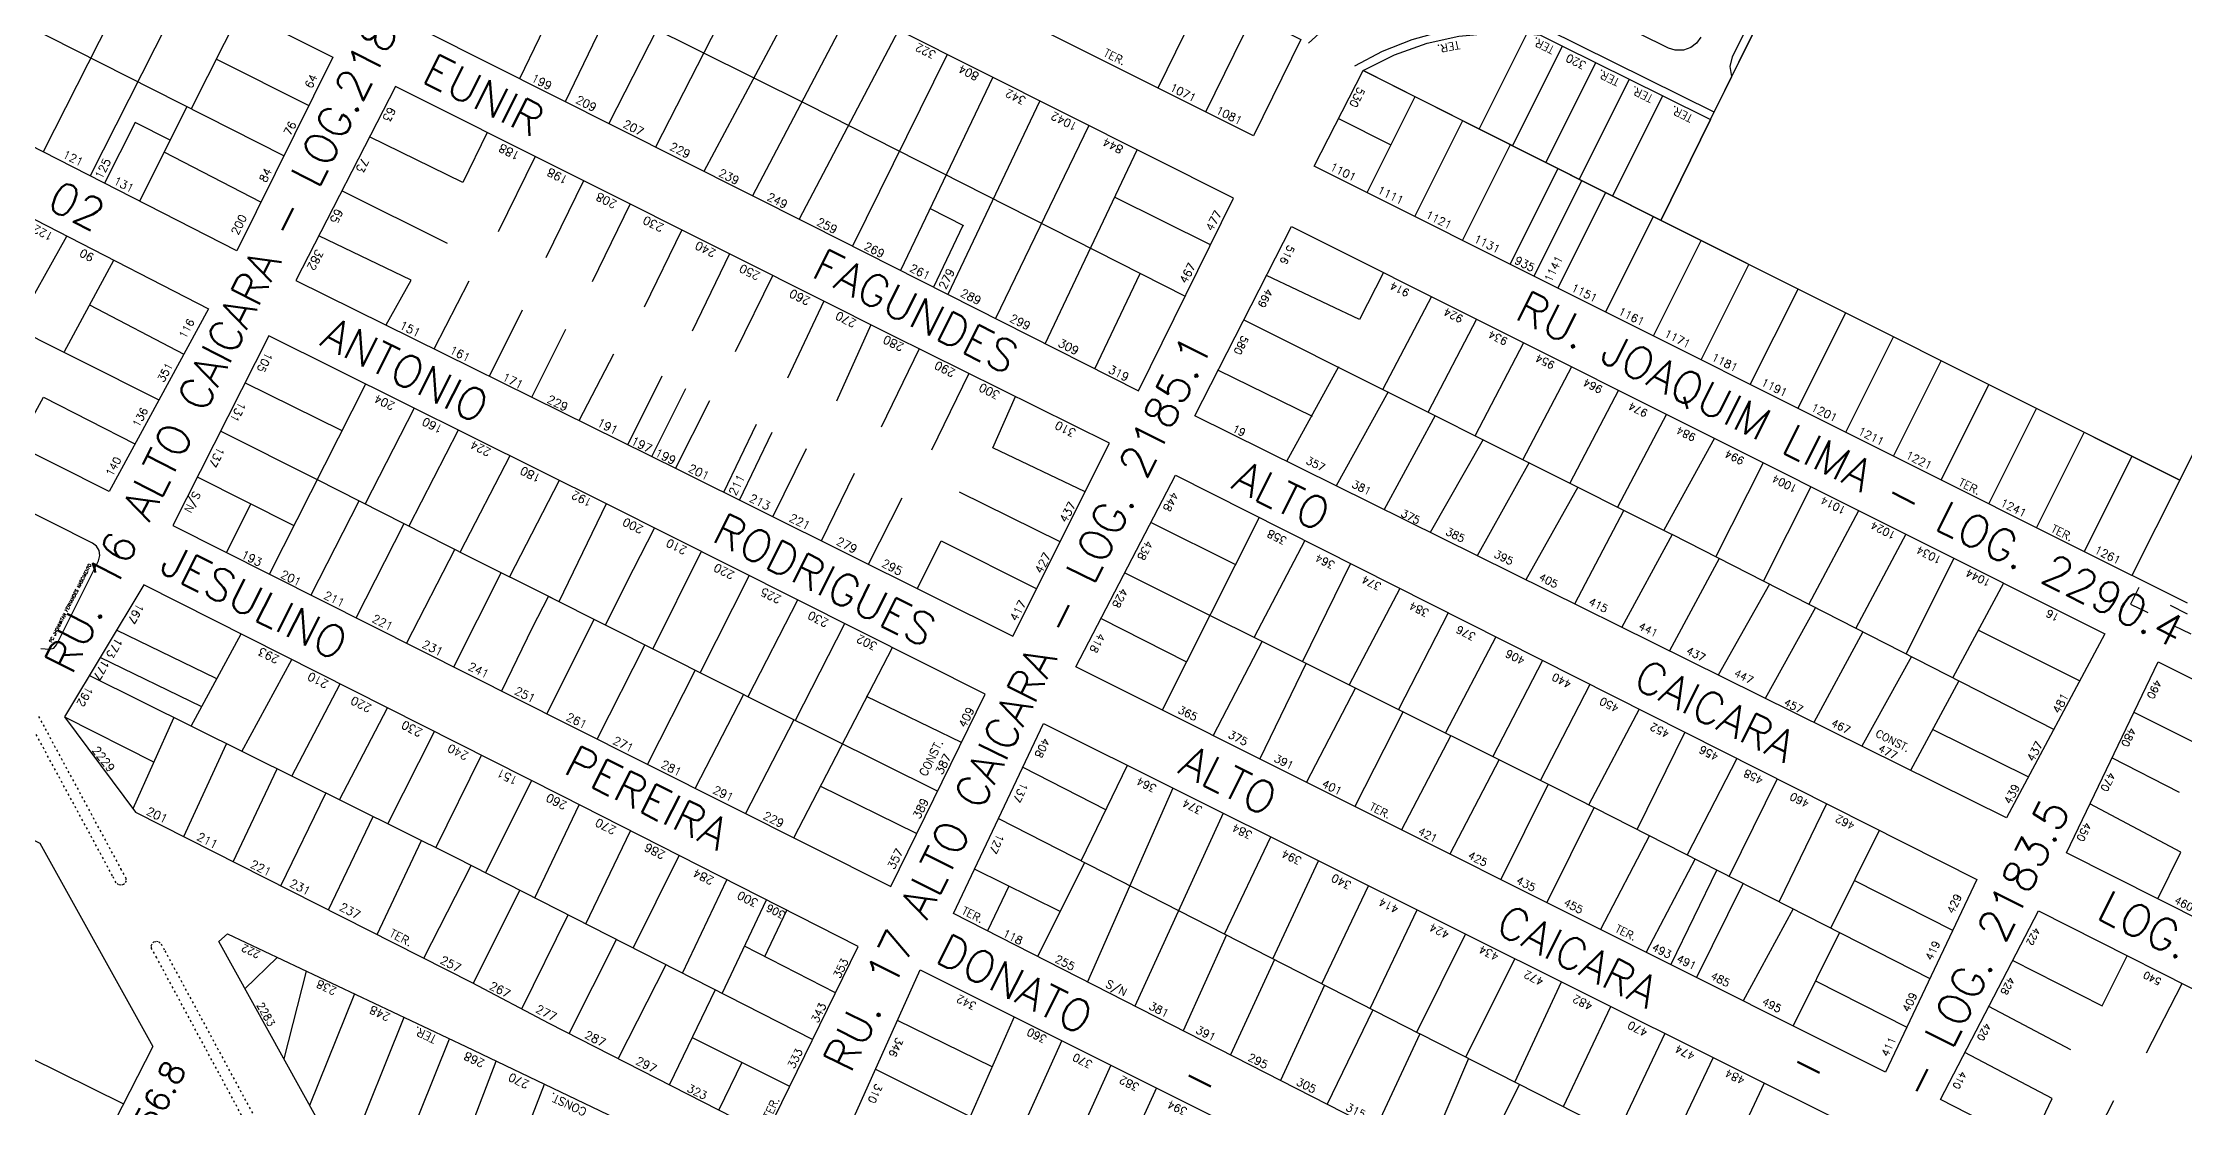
# Model space of a CAD drawing. Extents: x 714896 to 749292, y 8417558 to 8447149.
# Drawn here: x 741716.8 to 742118.2, y 8424392.5 to 8424591.9 of the extents above; entities that cross this region are included whole.
import ezdxf

# ---------------------------------------------------------------- set-up
doc = ezdxf.new("R2010")
doc.units = 0
doc.header["$MEASUREMENT"] = 0
doc.linetypes.add('ACAD_ISO03W100', pattern=[30, 12, -18])
for name, color, linetype in [('LOTE', 7, 'CONTINUOUS'), ('MEIO_FIO', 24, 'CONTINUOUS'), ('NUM-PORTA', 7, 'CONTINUOUS'), ('QUADRA', 6, 'CONTINUOUS'), ('TEXTO', 7, 'CONTINUOUS'), ('TEXTODERUA', 3, 'CONTINUOUS')]:
    doc.layers.add(name, color=color, linetype=linetype)
doc.styles.add('ROMANS', font='ROMANS.SHX', dxfattribs={"height": 1.5})

msp = doc.modelspace()

# ---------------------------------------------------------------- linework, layer by layer
at = {"layer": 'LOTE', "color": 7}
for p, q in [((741823.47, 8424621.06, 535.81), (741806.15, 8424585.11, 532.76)), ((741832.03, 8424616.79, 535.81), (741814.72, 8424580.81, 532.76)), ((741841, 8424612.31, 535.81), (741822.86, 8424576.73, 532.76)), ((741849.86, 8424607.89, 535.81), (741831.63, 8424572.33, 532.76)), ((741761.98, 8424570.72, 531.35), (741694.5, 8424604.79, 531.05)), ((741735.03, 8424607.19, 532.61), (741716.84, 8424571.47, 528.81)), ((741743.81, 8424602.8, 532.61), (741725.67, 8424566.96, 528.81)), ((741814.72, 8424602.89, 534.87), (741860.1, 8424580.32, 534.66)), ((741859.56, 8424603.05, 535.81), (741840.72, 8424567.77, 532.77)), ((741925.83, 8424583.41, 536.84), (741934.72, 8424601.46, 536.84)), ((741753.87, 8424597.78, 532.61), (741744.61, 8424579.49, 530.67)), ((741868.42, 8424598.63, 535.81), (741849.81, 8424563.22, 532.77)), ((741934.77, 8424578.94, 536.84), (741943.66, 8424596.99, 536.84)), ((741877.17, 8424594.26, 535.81), (741858.58, 8424558.82, 532.77)), ((741749.32, 8424588.78, 531.64), (741766.65, 8424580.1, 531.35)), ((741886.3, 8424589.68, 535.81), (741868.59, 8424553.77, 532.77)), ((741894.84, 8424585.41, 535.81), (741877.56, 8424549.23, 532.77)), ((741743.79, 8424579.9, 530.1), (741734.93, 8424562.22, 528.81)), ((741860.1, 8424580.32, 534.66), (741930.91, 8424544.39, 536.19)), ((741903.69, 8424580.97, 535.81), (741886.42, 8424544.75, 532.76)), ((741965.01, 8424563.81), (741974.01, 8424581.79)), ((741734.1, 8424576.96, 530.01), (741728.34, 8424565.59, 528.81)), ((741740.65, 8424573.65, 531.27), (741734.1, 8424576.96, 531.24)), ((741912.86, 8424576.37, 535.81), (741895.39, 8424540.21, 532.76)), ((741973.96, 8424559.33), (741982.94, 8424577.3)), ((741757.67, 8424562.04, 531.35), (741739.52, 8424571.38, 530.42)), ((741795.55, 8424565.69, 534.2), (741778.05, 8424574.23, 534.71)), ((741800.06, 8424575.08, 534.71), (741795.55, 8424565.69, 534.2)), ((741904.68, 8424535.51, 532.76), (741921.91, 8424571.83, 535.81)), ((741982.9, 8424554.86), (741991.88, 8424572.8)), ((741809.11, 8424570.56, 534.71), (741802.15, 8424556.47, 533.92)), ((741991.84, 8424550.38), (742000.81, 8424568.31)), ((741772.88, 8424564.16, 534.71), (741792.58, 8424554.36, 533.7)), ((741818.16, 8424566.04, 534.71), (741811.05, 8424551.6, 533.85)), ((741996.31, 8424548.14), (742005.28, 8424566.06)), ((742000.79, 8424545.91), (742009.74, 8424563.82)), ((741826.88, 8424561.69, 534.71), (741819.74, 8424547.12, 533.82)), ((741883.09, 8424560.81, 534.14), (741889.36, 8424557.63, 534.27)), ((741935.68, 8424554.06, 536.19), (741917.69, 8424562.93, 535.38)), ((742009.73, 8424541.43), (742018.68, 8424559.32)), ((741711.76, 8424538.53, 531.14), (741721.29, 8424555.68, 531.19)), ((741785.81, 8424547.39, 533.18), (741768.55, 8424555.73, 534.71)), ((741836.59, 8424556.84, 534.71), (741829.52, 8424542.36, 533.8)), ((741889.26, 8424557.68, 534.27), (741883.74, 8424546.1, 532.76)), ((741845.52, 8424552.37, 534.71), (741838.49, 8424537.88, 533.8)), ((742018.67, 8424536.96), (742027.62, 8424554.84)), ((741720.85, 8424534.07, 531.23), (741730.13, 8424551.13, 531.19)), ((741781.16, 8424539.03, 531.83), (741785.81, 8424547.39, 533.18)), ((741790.18, 8424534.56, 531.83), (741796.72, 8424547.27, 533.37)), ((741853.61, 8424548.32, 534.71), (741846.56, 8424534, 533.8)), ((741913.97, 8424530.82, 532.76), (741922.45, 8424548.68, 534.26)), ((741963.56, 8424540.06, 535.73), (741946.18, 8424548.28, 534.28)), ((741968.1, 8424548.86, 537.19), (741963.56, 8424540.06, 535.73)), ((742027.61, 8424532.48), (742036.56, 8424550.37)), ((741863.2, 8424543.5, 534.71), (741856.39, 8424529.07, 533.8)), ((741977.08, 8424544.36, 537.19), (741967.98, 8424527, 535.23)), ((742036.84, 8424527.86), (742045.79, 8424545.75)), ((741705.39, 8424541.64, 531.11), (741738.57, 8424525.02, 531.99)), ((741725.54, 8424542.78, 531.28), (741743.22, 8424533.58, 531.99)), ((741800.52, 8424529.44, 531.83), (741806.73, 8424541.85, 533.26)), ((741941.94, 8424539.99, 534.28), (742022.19, 8424499.79, 535.3)), ((741985.55, 8424540.12, 537.19), (741976.46, 8424522.75, 535.28)), ((742045.78, 8424523.39), (742054.73, 8424541.28)), ((741808.44, 8424525.52, 531.84), (741814.8, 8424538.25, 533.25)), ((741872.02, 8424539.07, 534.7), (741865.58, 8424524.76, 533.83)), ((741994.36, 8424535.7, 537.19), (741985.26, 8424518.33, 535.31)), ((742054.73, 8424518.92), (742063.67, 8424536.8)), ((741817.35, 8424521.11, 531.84), (741823.83, 8424533.6, 533.21)), ((741881.06, 8424534.56, 534.7), (741873.94, 8424519.91, 533.82)), ((741959.67, 8424531.16, 535.14), (741949.93, 8424513.48, 534.23)), ((742003.34, 8424531.21, 537.19), (741994.22, 8424513.83, 535.32)), ((742063.67, 8424514.44), (742072.62, 8424532.33)), ((741772.8, 8424519.27, 533.56), (741754.68, 8424528.16, 534.84)), ((741777.28, 8424527.96, 533.21), (741759.27, 8424492.38, 531.99)), ((741826.48, 8424516.58, 531.84), (741832.88, 8424529.5, 533.22)), ((741890.35, 8424529.96, 534.71), (741883.39, 8424515.59, 533.88)), ((741937.13, 8424530.58, 534.28), (741954.69, 8424521.97, 534.7)), ((742072.61, 8424509.97), (742081.56, 8424527.85)), ((741711.99, 8424516.45, 530.61), (741716.92, 8424525.48, 531.1)), ((741716.92, 8424525.48, 531.1), (741734.07, 8424516.73, 531.99)), ((741786.43, 8424523.41, 533.21), (741777.21, 8424505.5, 533.37)), ((741830.93, 8424514.38, 531.84), (741837.35, 8424527.12, 533.21)), ((741835.41, 8424512.16, 531.84), (741841.83, 8424524.9, 533.21)), ((741894.86, 8424516.01, 534.16), (741899.12, 8424525.6, 534.71)), ((741968.98, 8424526.5, 535.24), (741959.24, 8424508.87, 534.23)), ((742012.15, 8424526.8, 537.19), (742003.02, 8424509.41, 535.32)), ((742081.56, 8424505.49), (742090.5, 8424523.38)), ((741768.14, 8424510.1, 533.52), (741750.11, 8424519.13, 534.84)), ((741794.64, 8424519.32, 533.21), (741785.42, 8424501.35, 533.3)), ((741844.42, 8424507.68, 531.84), (741850.54, 8424520.43, 533.21)), ((741977.79, 8424522.08, 535.29), (741968.21, 8424504.43, 534.23)), ((742021.12, 8424522.3, 537.19), (742011.97, 8424504.92, 535.32)), ((741847.39, 8424506.21, 531.84), (741853.5, 8424518.96, 533.21)), ((741853.65, 8424503.09, 531.84), (741859.91, 8424515.89, 533.24)), ((741912.17, 8424507.75, 534.57), (741894.86, 8424516.01, 534.16)), ((741986.75, 8424517.58, 535.31), (741976.85, 8424500.16, 534.23)), ((742030.1, 8424517.8, 537.19), (742020.66, 8424500.56, 535.3)), ((742090.5, 8424501.02), (742099.45, 8424518.9)), ((741804.34, 8424514.5, 533.21), (741795.01, 8424496.5, 533.26)), ((741862.78, 8424498.56, 531.84), (741868.94, 8424511.25, 533.27)), ((741995.38, 8424513.25, 535.32), (741985.65, 8424495.8, 534.23)), ((742039.24, 8424513.23, 537.19), (742030.36, 8424495.63, 535.27)), ((742099.44, 8424496.54), (742108.39, 8424514.43)), ((741763.8, 8424501.49, 533.16), (741745.76, 8424510.53, 534.84)), ((741796.86, 8424495.56, 533.26), (741768.14, 8424510.1, 533.52)), ((741813.58, 8424509.9, 533.22), (741804.26, 8424491.84, 533.25)), ((741907.49, 8424498.42, 534.57), (741888.61, 8424507.72, 533.73)), ((742004.51, 8424508.67, 535.32), (741994.78, 8424491.28, 534.23)), ((742048.21, 8424508.73, 537.19), (742039.29, 8424491.08, 535.23)), ((741755.81, 8424505.49, 532.3), (741751.24, 8424496.44, 531.99)), ((741767.09, 8424488.45, 531.99), (741776.09, 8424506.07, 533.38)), ((741822.41, 8424505.5, 533.22), (741813.52, 8424487.19, 533.26)), ((741871.56, 8424494.19, 531.83), (741877.87, 8424506.67, 533.32)), ((742013.13, 8424504.34, 535.32), (742003.92, 8424486.76, 534.23)), ((742057.15, 8424504.24, 537.19), (742047.81, 8424486.71, 535.1)), ((741775.55, 8424484.19, 531.99), (741784.51, 8424501.81, 533.31)), ((741826.22, 8424490.71, 533.4), (741831.44, 8424500.96, 533.22)), ((741924.51, 8424502.02, 532.83), (741940.37, 8424494.15, 535.45)), ((741944.77, 8424502.96, 537.37), (741926.59, 8424466.89, 534.39)), ((742022.19, 8424499.79, 535.3), (742012.73, 8424482.4, 534.23)), ((742093.73, 8424463.28, 532.99), (742022.19, 8424499.79, 535.3)), ((742066, 8424499.82, 537.19), (742056.63, 8424482.24, 535.1)), ((741794, 8424497.01, 533.27), (741784.98, 8424479.45, 531.99)), ((741812.24, 8424487.83, 533.26), (741796.86, 8424495.56, 533.26)), ((741831.15, 8424478.33, 533.33), (741840.2, 8424496.56, 533.22)), ((741880.72, 8424489.64, 531.83), (741885.18, 8424498.58, 533.17)), ((741885.18, 8424498.58, 533.17), (741903.09, 8424489.63, 534.57)), ((741953.34, 8424498.64, 537.37), (741943.84, 8424480.52, 534.97)), ((742031.02, 8424495.29, 535.27), (742021.7, 8424477.96, 534.23)), ((742074.98, 8424495.33, 537.19), (742066.04, 8424477.45, 534.97)), ((741793.85, 8424474.99, 531.99), (741802.72, 8424492.62, 533.25)), ((741840, 8424473.89, 533.41), (741849.22, 8424492.02, 533.22)), ((741919.61, 8424492.62, 532.83), (742001.07, 8424451.98, 535.37)), ((741961.92, 8424494.32, 537.37), (741952.92, 8424475.99, 535.13)), ((741808.58, 8424482.35, 533.04), (741811.61, 8424488.15, 533.26)), ((741853.71, 8424467.01, 533.61), (741811.61, 8424488.15, 533.26)), ((741826.22, 8424490.71, 533.4), (741822.21, 8424482.82, 533.29)), ((741858.24, 8424487.48, 533.22), (741848.95, 8424469.39, 533.52)), ((741971.15, 8424489.66, 537.37), (741961.68, 8424471.63, 535.22)), ((742040.43, 8424490.47, 535.22), (742030.83, 8424473.44, 534.23)), ((742084.28, 8424490.66, 537.19), (742074.78, 8424472.99, 534.78)), ((741811.28, 8424466.22, 531.99), (741820.11, 8424483.88, 533.28)), ((741867.05, 8424483.05, 533.22), (741857.79, 8424464.96, 533.7)), ((741915.14, 8424484.05, 532.83), (741931.18, 8424475.94, 534.42)), ((741980.22, 8424485.09, 537.37), (741970.93, 8424467.01, 535.28)), ((742049.04, 8424486.11, 535.17), (742039.64, 8424469.09, 534.23)), ((741749.26, 8424472.82, 535.26), (741730.61, 8424481.86, 535.28)), ((741744.61, 8424463.86, 535.19), (741753.99, 8424481.16, 535.38)), ((741802.82, 8424470.47, 531.99), (741808.58, 8424482.35, 533.04)), ((741829.62, 8424479.1, 533.32), (741820.73, 8424461.48, 531.99)), ((741945.33, 8424479.79, 535), (741936.16, 8424462.11, 534.39)), ((741989.12, 8424480.6, 537.37), (741979.69, 8424462.65, 535.33)), ((742057.94, 8424481.55, 535.08), (742048.77, 8424464.56, 534.23)), ((742079.64, 8424481.89, 535.46), (742098.58, 8424472.37, 532.99)), ((741746.61, 8424467.53, 535.26), (741727.55, 8424476.77, 535.28)), ((741754.12, 8424459.14, 535.17), (741763.48, 8424476.37, 535.38)), ((741876, 8424478.55, 533.22), (741857.54, 8424443, 531.99)), ((741953.59, 8424475.66, 535.13), (741944.91, 8424457.74, 534.39)), ((741997.86, 8424476.2, 537.37), (741988.6, 8424458.2, 535.35)), ((742067.03, 8424476.94, 534.95), (742057.75, 8424460.12, 534.23)), ((741794.28, 8424439.22, 535.17), (741725.49, 8424473.34, 535.28)), ((741763.46, 8424454.51, 535.17), (741772.5, 8424471.81, 535.38)), ((741839.09, 8424474.35, 533.4), (741830.12, 8424456.76, 531.99)), ((741962.84, 8424471.05, 535.23), (741953.65, 8424453.37, 534.39)), ((742006.76, 8424471.71, 537.37), (741997.49, 8424453.77, 535.37)), ((742075.93, 8424472.39, 534.74), (742066.88, 8424455.6, 534.23)), ((741772.41, 8424450.07, 535.16), (741781.41, 8424467.31, 535.38)), ((741848.14, 8424469.8, 533.51), (741839.1, 8424452.26, 531.99)), ((741884.47, 8424451.68, 536.67), (741853.71, 8424467.01, 533.61)), ((741888.97, 8424460.8, 536.67), (741871.19, 8424469.43, 534)), ((742015.99, 8424467.05, 537.37), (742006.59, 8424449.18, 535.36)), ((741733.73, 8424448.43, 535.29), (741741.38, 8424465.46, 535.2)), ((741857.57, 8424465.07, 533.7), (741848.53, 8424447.52, 531.99)), ((741971.75, 8424466.6, 535.29), (741962.72, 8424448.83, 534.39)), ((742071.08, 8424463.24, 534.39), (742088.99, 8424454.37, 532.99)), ((742108.75, 8424466.5, 532.5), (742126.35, 8424457.72, 533.22)), ((741743.2, 8424443.19, 534.69), (741751.24, 8424460.57, 535.17)), ((741781.46, 8424445.58, 535.16), (741790.21, 8424462.87, 535.38)), ((741980.68, 8424462.15, 535.33), (741971.47, 8424444.46, 534.39)), ((742024.56, 8424462.73, 537.37), (742015.63, 8424444.58, 535.35)), ((741752.49, 8424438.49, 534.69), (741760.71, 8424455.87, 535.16)), ((741790.48, 8424441.11, 535.17), (741799.01, 8424458.43, 535.38)), ((741900.49, 8424456.23, 536.57), (741915.96, 8424448.26, 535.69)), ((741920.04, 8424456.54, 534.95), (741911.39, 8424438.69, 536.04)), ((741989.76, 8424457.63, 535.35), (741980.54, 8424439.92, 534.39)), ((742034.29, 8424457.83, 537.37), (742025, 8424439.81, 535.32)), ((742117.29, 8424451.45, 532.89), (742104.63, 8424457.92, 532.5)), ((741761.38, 8424434, 534.7), (741769.83, 8424451.35, 535.16)), ((741799.76, 8424436.43, 535.17), (741808.43, 8424453.68, 535.38)), ((741880.57, 8424443.79, 536.67), (741862.47, 8424452.67, 533.62)), ((741928.63, 8424452.26, 534.95), (741912.63, 8424415.99, 536.57)), ((741998.98, 8424453.03, 535.37), (741990.11, 8424435.14, 534.39)), ((742001.07, 8424451.98, 535.37), (742070.5, 8424416.63, 533.62)), ((742041.87, 8424454, 537.37), (742032.89, 8424435.79, 535.27)), ((741770.36, 8424429.46, 534.7), (741778.72, 8424446.94, 535.16)), ((741809.04, 8424431.7, 535.18), (741817.33, 8424449.17, 535.38)), ((741938.04, 8424447.57, 534.95), (741921.51, 8424411.46, 536.57)), ((742007.58, 8424448.7, 535.36), (741998.69, 8424430.85, 534.39)), ((742051.11, 8424449.35, 537.37), (742042.26, 8424431.02, 535.19)), ((742117.53, 8424440.29, 532.73), (742100.51, 8424449.34, 532.5)), ((741818.55, 8424426.85, 535.2), (741826.93, 8424444.29, 535.38)), ((741895.92, 8424446.6, 536.57), (741974.91, 8424406.26, 535.83)), ((741938.3, 8424424.95, 535.89), (741946.96, 8424443.13, 534.95)), ((742017.93, 8424443.41, 535.34), (742008.75, 8424425.82, 534.39)), ((742061, 8424444.36, 537.37), (742051.96, 8424426.09, 535.03)), ((741779.45, 8424424.86, 534.7), (741787.79, 8424442.44, 535.16)), ((741861.08, 8424405.17, 535.88), (741794.28, 8424439.22, 535.17)), ((741827.48, 8424422.3, 535.23), (741836.06, 8424439.65, 535.38)), ((742026.48, 8424439.05, 535.31), (742017.33, 8424421.53, 534.39)), ((742113.2, 8424431.56, 532.49), (742117.53, 8424440.29, 532.73)), ((741788.2, 8424420.44, 534.7), (741797.07, 8424437.81, 535.17)), ((741836.69, 8424417.6, 535.27), (741845.01, 8424435.1, 535.38)), ((741891.5, 8424437.1, 536.56), (741907.42, 8424429.23, 536.27)), ((741912.04, 8424438.36, 536.03), (741903.27, 8424420.78, 536.57)), ((741947.34, 8424420.33, 535.87), (741955.88, 8424438.68, 534.95)), ((742030.59, 8424436.96, 535.29), (742021.95, 8424419.22, 534.39)), ((742056.36, 8424434.97, 535.67), (742074.77, 8424425.66, 533.62)), ((741806.21, 8424433.17, 535.18), (741797.46, 8424415.76, 534.7)), ((741844.1, 8424413.83, 535.33), (741852.41, 8424431.34, 535.38)), ((741897.84, 8424433.89, 536.36), (741893.89, 8424425.56, 536.57)), ((741956.55, 8424415.63, 535.85), (741965.3, 8424433.99, 534.95)), ((742035.52, 8424434.45, 535.25), (742026.74, 8424416.83, 534.39)), ((741806.55, 8424410.94, 534.69), (741815.25, 8424428.53, 535.19)), ((741852.13, 8424420.73, 535.35), (741856.24, 8424429.39, 535.38)), ((741965.59, 8424411.02, 535.84), (741974.38, 8424429.46, 534.95)), ((742044.89, 8424429.68, 535.15), (742035.48, 8424412.46, 534.39)), ((741815.45, 8424406.3, 534.69), (741824.3, 8424423.92, 535.21)), ((741938.64, 8424424.78, 535.89), (741930.55, 8424406.84, 536.57)), ((741974.35, 8424406.54, 535.83), (741983.46, 8424424.94, 534.95)), ((742053.57, 8424425.21, 534.98), (742044.89, 8424407.76, 534.39)), ((741760.73, 8424420.57, 536.97), (741754.69, 8424414.71, 533.15)), ((741833.57, 8424419.19, 535.25), (741824.61, 8424401.64, 534.69)), ((741865.38, 8424413.94, 535.88), (741848.34, 8424422.68, 535.39)), ((741947.67, 8424420.17, 535.87), (741939.43, 8424402.31, 536.57)), ((741983.51, 8424401.89, 535.82), (741992.71, 8424420.33, 534.95)), ((742086.02, 8424419.97, 534.87), (742102.82, 8424411.48, 535.03)), ((742102.82, 8424411.48, 535.03), (742107.51, 8424420.86, 534.87)), ((741766.16, 8424418.02, 536.97), (741761.96, 8424401.59, 533.15)), ((741957.04, 8424415.38, 535.85), (741948.8, 8424397.53, 536.57)), ((741992.73, 8424397.22, 535.81), (742001.46, 8424415.97, 534.95)), ((742049.19, 8424416.15, 534.63), (742066.2, 8424407.53, 533.62)), ((742111.1, 8424402.7, 535.11), (742117.77, 8424415.68, 534.87)), ((741696.05, 8424410.87, 532.58), (741731.89, 8424393.12, 536.15)), ((741775.19, 8424413.72, 536.97), (741766.81, 8424392.84, 533.15)), ((741842.83, 8424414.48, 535.31), (741834.23, 8424396.74, 534.69)), ((741966.09, 8424410.76, 535.84), (741957.51, 8424393.09, 536.57)), ((742001.8, 8424392.65, 535.8), (742010.72, 8424411.36, 534.95)), ((742096.95, 8424403.23, 535.1), (742081.54, 8424411.35, 534.87)), ((741784.49, 8424409.34, 536.97), (741773.19, 8424381.32, 533.15)), ((741894.72, 8424400.07, 538.23), (741876.99, 8424408.78, 537.47)), ((741898.87, 8424409.46, 538.82), (741882.77, 8424372.94, 537.46)), ((741856.79, 8424396.41, 535.88), (741838.55, 8424405.51, 535.15)), ((741907.77, 8424405.02, 538.82), (741891.35, 8424368.6, 537.46)), ((741974.91, 8424406.26, 535.83), (741966.56, 8424388.47, 536.57)), ((742047.98, 8424369.18, 535.57), (741974.91, 8424406.26, 535.83)), ((742020.79, 8424406.33, 534.95), (742003.38, 8424369.68, 536.57)), ((742093.43, 8424394.13, 535.19), (742077.06, 8424402.73, 534.87)), ((741847.81, 8424400.89, 0.31), (741843.5, 8424392)), ((741872.88, 8424399.62, 537.47), (741956.29, 8424358.06, 538.22)), ((741917, 8424400.4, 538.82), (741900.42, 8424364.01, 537.46)), ((741984, 8424401.64, 535.82), (741976.26, 8424383.52, 536.57)), ((742029.87, 8424401.81, 534.95), (742012.42, 8424365.07, 536.57)), ((741925.56, 8424396.12, 538.82), (741908.85, 8424359.75, 537.46)), ((741993.55, 8424396.8, 535.81), (741984.8, 8424379.16, 536.57)), ((742039.45, 8424397.03, 534.95), (742022.13, 8424360.12, 536.57)), ((742089.22, 8424385.37, 535.35), (742093.43, 8424394.13, 535.19)), ((742104.93, 8424393.69, 535.35), (742098.22, 8424380.77, 535.35))]:
    msp.add_line(p, q, dxfattribs=at)
at = {"layer": 'LOTE', "elevation": 536.84}
for points in [[(742029.41, 8424577.5), (742033.39, 8424585.56), (742040.1, 8424599.13), (742053.68, 8424626.59), (742067.08, 8424653.7), (742081.59, 8424683.06), (742099.02, 8424718.31), (742114.12, 8424748.86), (742125.64, 8424772.15), (742127.27, 8424775.45), (742133.2, 8424787.45), (742139.38, 8424799.95), (742149.06, 8424815.7), (742155, 8424825.26), (742156.45, 8424827.6), (742159.53, 8424831.66)], [(741986.01, 8424575.72), (741994.95, 8424593.56)], [(741992.26, 8424572.57), (742001.62, 8424591.24)], [(741998.51, 8424569.42), (742007.9, 8424588.14)], [(742004.77, 8424566.28), (742014.17, 8424585.04)], [(742011.03, 8424563.14), (742020.45, 8424581.93)]]:
    msp.add_lwpolyline(points, dxfattribs=at)
at = {"layer": 'LOTE', "color": 7}
for points in [[(741959.65, 8424577.67), (741969.49, 8424572.75)], [(742118.76, 8424486.91), (742108.39, 8424492.08)]]:
    msp.add_lwpolyline(points, dxfattribs=at)
at = {"layer": 'LOTE', "color": 7, "linetype": 'ACAD_ISO03W100', "ltscale": 0.3}
for points in [[(742115.51, 8424486.54), (742129.48, 8424479.54), (742163.09, 8424546.72), (742427.36, 8424572.9)], [(742109.66, 8424489.87), (742108.1, 8424486.75), (742223.16, 8424429.61), (742626, 8424494.58)]]:
    msp.add_lwpolyline(points, dxfattribs=at)
at = {"layer": 'LOTE', "color": 7, "linetype": 'ACAD_ISO03W100', "ltscale": 0.03, "elevation": 525.12}
for points in [[(741716, 8424465.69), (741717.24, 8424463.4), (741731.38, 8424437.18), (741732.33, 8424435.45), (741732.33, 8424435.45), (741732.33, 8424435.45), (741732.41, 8424434.92), (741732.12, 8424434.37), (741731.9, 8424434.2), (741731.44, 8424434.08), (741730.97, 8424434.18), (741730.55, 8424434.56), (741729.86, 8424435.85), (741715.37, 8424462.65)], [(741829.68, 8424250.85), (741738.14, 8424420.5), (741737.19, 8424422.23), (741737.19, 8424422.23), (741737.19, 8424422.23), (741737.11, 8424422.76), (741737.39, 8424423.31), (741737.61, 8424423.48), (741738.08, 8424423.6), (741738.55, 8424423.5), (741738.96, 8424423.12), (741739.66, 8424421.82), (741831.49, 8424251.67)]]:
    msp.add_lwpolyline(points, dxfattribs=at)
at = {"layer": 'LOTE', "color": 7, "linetype": 'CONTINUOUS', "flags": 128}
msp.add_lwpolyline([(741720.84, 8424465.63), (741737.65, 8424457.14)], dxfattribs=at)
at = {"layer": 'LOTE', "color": 7, "flags": 128}
for points in [[(741779.1, 8424370.67), (741793, 8424405.32)], [(741785.63, 8424358.92), (741801.79, 8424401.13)], [(741791.81, 8424347.81), (741810.81, 8424396.83)]]:
    msp.add_lwpolyline(points, dxfattribs=at)
at = {"layer": 'MEIO_FIO', "elevation": 536.84}
for points in [[(741871.05, 8424657.47), (741964.3, 8424611.36), (741966.17, 8424609.85), (741967.06, 8424608.24), (741967.4, 8424606.3), (741966.9, 8424604.23), (741965.58, 8424602.38), (741954.04, 8424591.79)], [(742027.55, 8424592.92), (742026.75, 8424591.79), (742025.68, 8424590.97), (742024.33, 8424590.49), (742022.75, 8424590.48), (742021.52, 8424590.88), (742021.52, 8424590.88), (741994.18, 8424604.4)], [(742033.39, 8424585.56), (742033.07, 8424587.44), (742033.53, 8424589.23), (742042.06, 8424606.47)], [(742030.07, 8424578.85), (741998.62, 8424594.4), (741997.18, 8424594.83), (741990.68, 8424595.24), (741984.68, 8424594.93), (741979, 8424594), (741973.37, 8424592.44), (741967.84, 8424590.24), (741962.67, 8424587.49)]]:
    msp.add_lwpolyline(points, dxfattribs=at)
at = {"layer": 'QUADRA', "color": 6}
for points in [[(742199.47, 8424674.39), (742117.32, 8424509.96), (742020.07, 8424558.61), (742029.41, 8424577.5), (742104.13, 8424728.65)], [(741716.41, 8424478.43), (741718.06, 8424478.27), (741718.84, 8424478.5), (741719.38, 8424479.1), (741727.24, 8424494.83), (741727.5, 8424495.84), (741727.37, 8424496.76), (741726.87, 8424497.61), (741726.12, 8424498.18), (741703.35, 8424509.58)]]:
    msp.add_lwpolyline(points, dxfattribs=at)
at = {"layer": 'QUADRA', "elevation": 536.84}
for points in [[(741952.6, 8424592.51), (741943.71, 8424574.46), (741809.32, 8424641.71), (741826.92, 8424677), (741870.4, 8424656.11), (741861.83, 8424637.93), (741952.6, 8424592.51)], [(742020.07, 8424558.61), (741986.01, 8424575.72), (741964.27, 8424586.69), (741970.13, 8424589.61), (741976.27, 8424591.77), (741982.24, 8424593.08), (741988.34, 8424593.7), (741994.95, 8424593.56), (741997.5, 8424593.28), (742001.62, 8424591.24), (742020.45, 8424581.93), (742029.41, 8424577.5), (742020.07, 8424558.61)]]:
    msp.add_lwpolyline(points, close=True, dxfattribs=at)
at = {"layer": 'QUADRA', "color": 6}
for points in [[(741639.64, 8424654.78), (741771.16, 8424589.17), (741753.14, 8424552.91), (741652.76, 8424604.23), (741632.14, 8424640.39), (741639.64, 8424654.78)], [(741876.86, 8424594.42), (741805.78, 8424629.89), (741788.45, 8424594.06), (741860.84, 8424557.69), (741922.19, 8424526.66), (741939.98, 8424562.78), (741876.86, 8424594.42)], [(741663.27, 8424585.5), (741747.82, 8424542.04), (741729.22, 8424507.8), (741689.05, 8424527.99), (741663.27, 8424585.5)], [(741847.66, 8424551.3), (741782.9, 8424583.66), (741764.25, 8424547.35), (741835.98, 8424511.88), (741898.64, 8424480.72), (741916.73, 8424516.86), (741875.9, 8424537.13), (741847.66, 8424551.3)], [(741950.87, 8424557.44), (742103.28, 8424481.15), (742084.89, 8424446.68), (741932.73, 8424521.99), (741950.87, 8424557.44)], [(741822.69, 8424505.37), (741759.15, 8424536.99), (741741.18, 8424501.49), (741815.13, 8424464.28), (741875.72, 8424433.87), (741893.43, 8424469.86), (741822.69, 8424505.37)], [(741929.13, 8424510.9), (742079.28, 8424435.14), (742062.21, 8424399.1), (741910.42, 8424474.97), (741929.13, 8424510.9)], [(741814.08, 8424450.82), (741735.73, 8424490.37), (741720.84, 8424465.63), (741734.15, 8424447.76), (741797.19, 8424415.9), (741811.62, 8424408.25), (741846.28, 8424390.61), (741852.44, 8424387.53), (741869.61, 8424422.59), (741814.08, 8424450.82)], [(742113.29, 8424475.95), (742191.74, 8424436.57), (742174.52, 8424400.72), (742096.1, 8424440.15), (742113.29, 8424475.95)], [(741904.36, 8424464.37), (742056.96, 8424388.31), (742039.55, 8424351.22), (741887.48, 8424428.82), (741904.36, 8424464.37)], [(741671.5, 8424361.7), (741712.48, 8424443.83), (741716.26, 8424441.94), (741737.41, 8424403.88), (741707.11, 8424344.79), (741671.5, 8424361.7)], [(742090.86, 8424429.27), (742169.95, 8424389.33), (742152.03, 8424353.24), (742072.49, 8424393.93), (742090.86, 8424429.27)], [(741832.57, 8424349.05), (741814.22, 8424307.49), (741777.51, 8424373.53), (741749.78, 8424423.58), (741751.44, 8424424.97), (741796.08, 8424403.86), (741846.32, 8424379.87), (741832.57, 8424349.05)], [(741881.26, 8424418.26), (742033.45, 8424342.19), (742015.09, 8424305.96), (741864.95, 8424381.96), (741881.26, 8424418.26)]]:
    msp.add_lwpolyline(points, close=True, dxfattribs=at)
at = {"layer": 'QUADRA'}
msp.add_lwpolyline([(742108.38, 8424492.07), (741955.1, 8424568.77), (741964.27, 8424586.69), (742020.07, 8424558.62), (742117.32, 8424509.96), (742108.38, 8424492.07)], close=True, dxfattribs=at)

# ---------------------------------------------------------------- texts
at = {"layer": 'NUM-PORTA', "color": 7, "style": 'ROMANS'}
for s, height, rotation, p in [('322', 1.516, 153.3898, (741884.33, 8424590.11)), ('804', 1.516, 153.3898, (741892.41, 8424586.06)), ('64', 1.524, 63.6279, (741767.19, 8424583.16)), ('199', 1.539, 333.2599, (741808.2, 8424584.73)), ('1071', 1.5, 333.5725, (741927.89, 8424583)), ('530', 1.5, 243.5725, (741963.34, 8424583.7)), ('63', 1.568, 242.6608, (741781.65, 8424580.03)), ('209', 1.538, 333.2653, (741816.55, 8424580.7)), ('342', 1.516, 153.3898, (741901.2, 8424581.54)), ('1081', 1.5, 333.5725, (741936.5, 8424578.74)), ('76', 1.525, 63.5745, (741763.22, 8424574.32)), ('207', 1.539, 333.267, (741825.39, 8424576.15)), ('1042', 1.516, 153.3898, (741910.89, 8424576.68)), ('121', 1.534, 332.9451, (741720.36, 8424570.48)), ('188', 1.553, 153.4124, (741806.35, 8424571.22)), ('229', 1.538, 333.2732, (741834.14, 8424571.93)), ('844', 1.516, 153.3898, (741919.45, 8424572.39)), ('125', 1.534, 62.9432, (741727.84, 8424566.2, 529.36)), ('84', 1.525, 63.5614, (741758.64, 8424565.57)), ('73', 1.569, 242.5779, (741776.63, 8424570.49)), ('198', 1.553, 153.4183, (741815.39, 8424566.7)), ('239', 1.539, 333.2693, (741843.3, 8424566.99)), ('1101', 1.5, 333.5725, (741957.89, 8424568.15)), ('131', 1.534, 332.9432, (741729.89, 8424565.54)), ('208', 1.553, 153.4219, (741824.56, 8424562.12)), ('249', 1.539, 333.2743, (741852.37, 8424562.51)), ('1111', 1.5, 333.5725, (741966.79, 8424563.81)), ('200', 1.527, 63.5283, (741753.36, 8424555.71)), ('65', 1.569, 242.5817, (741771.77, 8424560.97)), ('230', 1.553, 153.4244, (741833.36, 8424557.72)), ('477', 1.526, 62.5774, (741936.04, 8424556.46)), ('1121', 1.5, 333.5725, (741975.82, 8424559.19)), ('122', 1.524, 152.726, (741718.91, 8424556.05)), ('259', 1.539, 333.2783, (741861.7, 8424557.81)), ('1131', 1.5, 333.5725, (741984.87, 8424554.68)), ('90', 1.523, 152.7008, (741726.53, 8424552.15)), ('382', 1.569, 242.6447, (741768.1, 8424553.36)), ('240', 1.553, 153.4268, (741843.15, 8424552.97)), ('269', 1.539, 333.28, (741870.55, 8424553.28)), ('516', 1.417, 243.2171, (741950.23, 8424554.11)), ('935', 1.5, 333.5725, (741992.51, 8424550.63)), ('1141', 1.5, 63.5725, (741999.49, 8424546.88)), ('250', 1.553, 153.4281, (741851.42, 8424548.69)), ('261', 1.539, 333.2891, (741879.11, 8424549.16)), ('279', 1.539, 63.2891, (741886.01, 8424545.55)), ('467', 1.526, 62.6839, (741931.14, 8424546.63)), ('260', 1.553, 153.4299, (741860.82, 8424543.99)), ('289', 1.538, 333.3156, (741888.64, 8424544.5)), ('469', 1.414, 243.0544, (741946.1, 8424545.96)), ('914', 1.438, 153.3572, (741973.09, 8424545.51)), ('1151', 1.5, 333.5725, (742003.1, 8424545.49)), ('116', 1.46, 61.9845, (741743.53, 8424536.34)), ('151', 1.563, 333.4284, (741783.5, 8424538.46)), ('270', 1.553, 153.4309, (741869.45, 8424539.83)), ('299', 1.538, 333.3327, (741897.89, 8424539.76)), ('924', 1.438, 153.3727, (741983.15, 8424540.64)), ('1161', 1.5, 333.5725, (742011.92, 8424541.08)), ('280', 1.553, 153.4327, (741878.38, 8424535.37)), ('309', 1.538, 333.3679, (741906.95, 8424535.12)), ('580', 1.413, 243.049, (741941.6, 8424537.16)), ('934', 1.438, 153.3758, (741991.5, 8424536.42)), ('1171', 1.5, 333.5725, (742020.55, 8424536.92)), ('351', 1.454, 61.7222, (741739.47, 8424528.16)), ('105', 1.51, 242.6453, (741758.63, 8424534.07)), ('161', 1.563, 333.4374, (741792.85, 8424533.81)), ('290', 1.553, 153.4356, (741888.01, 8424530.54)), ('319', 1.538, 333.4651, (741916.36, 8424530.18)), ('954', 1.438, 153.3775, (742000.34, 8424531.96)), ('1181', 1.5, 333.5725, (742029.41, 8424532.48)), ('171', 1.563, 333.4459, (741802.74, 8424528.74)), ('300', 1.553, 153.4396, (741896.34, 8424526.39)), ('964', 1.438, 153.3774, (742009.29, 8424527.41)), ('1191', 1.5, 333.5725, (742038.71, 8424527.78)), ('136', 1.455, 61.7621, (741734.81, 8424519.74)), ('131', 1.503, 242.4048, (741753.61, 8424524.77)), ('204', 1.537, 153.5769, (741782.94, 8424524.32)), ('229', 1.563, 333.4475, (741811.15, 8424524.59)), ('974', 1.438, 153.3745, (742017.77, 8424522.97)), ('1201', 1.5, 333.5725, (742048.08, 8424523.09)), ('160', 1.537, 153.5911, (741791.95, 8424520)), ('191', 1.563, 333.4446, (741820.51, 8424520.23)), ('310', 1.552, 153.4677, (741910.58, 8424519.31)), ('19', 1.433, 333.5343, (741939.59, 8424519.14)), ('984', 1.438, 153.3735, (742026.77, 8424518.43)), ('1211', 1.5, 333.5725, (742056.87, 8424518.64)), ('137', 1.504, 242.4263, (741749.62, 8424516.31)), ('224', 1.538, 153.5997, (741800.96, 8424515.69)), ('197', 1.563, 333.4261, (741826.88, 8424516.8)), ('199', 1.563, 333.4261, (741831.36, 8424514.58)), ('994', 1.438, 153.3754, (742035.85, 8424514.05)), ('1221', 1.5, 333.5725, (742065.82, 8424514.16)), ('140', 1.466, 62.165, (741729.82, 8424510.5)), ('180', 1.538, 153.597, (741810.32, 8424510.81)), ('201', 1.563, 333.425, (741837.61, 8424511.67)), ('357', 1.433, 333.5295, (741953.41, 8424513.15)), ('S/N', 1.506, 242.456, (741745.12, 8424508.02)), ('192', 1.538, 153.6039, (741819.93, 8424506.27)), ('211', 1.563, 63.4259, (741846.68, 8424506.92)), ('213', 1.563, 333.4259, (741849.05, 8424506.07)), ('448', 1.463, 242.6721, (741928.42, 8424507.93)), ('381', 1.434, 333.5699, (741962.02, 8424508.72)), ('1004', 1.437, 153.3678, (742045.81, 8424508.82)), ('221', 1.563, 333.4274, (741856.53, 8424502.37)), ('437', 1.548, 63.0043, (741908.68, 8424501.84)), ('375', 1.434, 333.5699, (741971.2, 8424503.28)), ('1014', 1.437, 153.359, (742054.92, 8424504.78)), ('1241', 1.5, 333.5725, (742083.54, 8424505.24)), ('200', 1.538, 153.6, (741829.52, 8424501.21)), ('279', 1.563, 332.756, (741865.36, 8424498)), ('358', 1.454, 153.1984, (741950.1, 8424499.07)), ('385', 1.434, 333.6008, (741979.6, 8424499.85)), ('1024', 1.437, 153.3577, (742064.26, 8424500.08)), ('193', 1.547, 333.4106, (741753.83, 8424495.51)), ('210', 1.538, 153.6014, (741837.68, 8424497.29)), ('295', 1.563, 332.217, (741873.86, 8424493.9)), ('427', 1.548, 63.0094, (741904.03, 8424492.32)), ('438', 1.465, 242.5486, (741923.61, 8424498.79)), ('364', 1.454, 153.1984, (741959.13, 8424494.51)), ('395', 1.434, 333.5883, (741988.67, 8424495.63)), ('1034', 1.437, 153.3577, (742072.86, 8424495.47)), ('1261', 1.5, 333.5725, (742101.19, 8424496.41)), ('201', 1.547, 333.4106, (741761.2, 8424491.8)), ('220', 1.538, 153.6014, (741846.6, 8424492.66)), ('374', 1.454, 153.2215, (741967.82, 8424490.49)), ('405', 1.434, 333.6001, (741997.05, 8424491.31)), ('1044', 1.437, 153.3577, (742082.08, 8424491.2)), ('211', 1.547, 333.4113, (741769.32, 8424487.88)), ('225', 1.538, 153.6011, (741855.37, 8424488.11)), ('417', 1.551, 62.9611, (741899.37, 8424483.39)), ('428', 1.465, 242.5401, (741918.91, 8424489.87)), ('384', 1.454, 153.2166, (741976.75, 8424485.54)), ('415', 1.434, 333.5984, (742006.4, 8424486.72)), ('167', 1.522, 239.9771, (741734.55, 8424487.02)), ('221', 1.547, 333.4125, (741778.36, 8424483.5)), ('230', 1.538, 153.6008, (741864.24, 8424483.71)), ('441', 1.434, 333.5952, (742015.75, 8424482.12)), ('16', 1.434, 153.2816, (742094.94, 8424484.7)), ('173', 1.52, 239.7238, (741730.55, 8424480.58)), ('231', 1.547, 333.4169, (741787.73, 8424478.72)), ('302', 1.538, 153.6036, (741873.35, 8424479.34)), ('418', 1.464, 242.5888, (741914.68, 8424481.45)), ('376', 1.454, 153.2166, (741985.52, 8424481.11)), ('177', 1.52, 239.7238, (741728.06, 8424476.46)), ('293', 1.556, 153.1051, (741761.28, 8424476.88)), ('241', 1.547, 333.4173, (741796.36, 8424474.55)), ('406', 1.454, 153.2203, (741994.77, 8424476.6)), ('437', 1.434, 333.6023, (742024.69, 8424477.54)), ('210', 1.557, 153.1152, (741770.52, 8424472.24)), ('251', 1.547, 333.4206, (741805.05, 8424469.98)), ('440', 1.454, 153.2203, (742003.48, 8424472.21)), ('447', 1.433, 333.583, (742033.64, 8424473.34)), ('490', 1.426, 244.167, (742112.71, 8424472.73)), ('192', 1.525, 240.1466, (741725, 8424471.49)), ('220', 1.556, 153.128, (741778.59, 8424467.74)), ('409', 1.526, 63.6007, (741889.72, 8424463.46)), ('365', 1.453, 333.3944, (741929.42, 8424466.47)), ('450', 1.454, 153.2193, (742012.41, 8424467.68)), ('457', 1.433, 333.5864, (742042.99, 8424467.84)), ('481', 1.5, 62.1786, (742094.76, 8424466.12)), ('230', 1.556, 153.1248, (741788.11, 8424463.17)), ('261', 1.547, 333.422, (741814.74, 8424465.09)), ('375', 1.453, 333.4045, (741938.84, 8424461.82)), ('452', 1.454, 153.2174, (742021.86, 8424462.89)), ('467', 1.433, 333.5864, (742051.84, 8424464)), ('480', 1.426, 244.167, (742107.9, 8424463.75)), ('2229', 1.571, 307.843, (741725.91, 8424459.36)), ('240', 1.556, 153.1242, (741796.76, 8424458.81)), ('271', 1.547, 333.4229, (741823.49, 8424460.68)), ('408', 1.465, 244.4153, (741904.27, 8424461.8)), ('456', 1.454, 153.215, (742031.08, 8424458.62)), ('477', 1.433, 333.6121, (742060.65, 8424459.21)), ('437', 1.5, 62.1786, (742089.94, 8424457.11)), ('151', 1.556, 153.1231, (741805.99, 8424454.17)), ('281', 1.547, 333.4238, (741832.49, 8424456.21)), ('387', 1.526, 63.5992, (741885.38, 8424454.67)), ('391', 1.453, 333.4147, (741947.44, 8424457.36)), ('458', 1.454, 153.215, (742039.42, 8424454.19)), ('470', 1.424, 244.1615, (742104.03, 8424455.39)), ('260', 1.556, 153.1219, (741815.21, 8424449.53)), ('291', 1.547, 333.4249, (741842.22, 8424451.44)), ('137', 1.459, 244.533, (741900.2, 8424453.43)), ('364', 1.485, 153.5243, (741925.7, 8424452.7)), ('401', 1.5, 333.4137, (741956.38, 8424452.6)), ('460', 1.454, 153.215, (742048.07, 8424449.83)), ('439', 1.5, 62.6998, (742085.65, 8424449.11)), ('201', 1.571, 333.9854, (741736.05, 8424447.41)), ('229', 1.547, 333.4264, (741851.66, 8424446.6)), ('389', 1.527, 63.5945, (741881.15, 8424446.36)), ('374', 1.485, 153.5176, (741934.3, 8424448.61)), ('462', 1.454, 153.2057, (742056.61, 8424445.68)), ('211', 1.563, 333.1062, (741745.51, 8424442.66)), ('270', 1.556, 153.1208, (741824.43, 8424444.88)), ('127', 1.458, 244.5257, (741895.74, 8424443.84)), ('384', 1.485, 153.5151, (741943.64, 8424443.95)), ('421', 1.453, 333.424, (741974.4, 8424443.71)), ('450', 1.424, 244.1615, (742099.54, 8424446.04)), ('286', 1.556, 153.1201, (741833.65, 8424440.24)), ('357', 1.53, 63.5674, (741876.38, 8424436.92)), ('394', 1.485, 153.5141, (741952.9, 8424439.13)), ('425', 1.453, 333.4157, (741983.77, 8424439.2)), ('221', 1.562, 333.0064, (741755.53, 8424437.52)), ('231', 1.562, 332.9954, (741762.89, 8424433.96)), ('284', 1.555, 153.1246, (741842.76, 8424435.44)), ('340', 1.485, 153.513, (741962.22, 8424434.56)), ('435', 1.453, 333.424, (741992.82, 8424434.51)), ('300', 1.554, 153.1257, (741851.05, 8424431.26)), ('414', 1.486, 153.5125, (741971.09, 8424430.07)), ('455', 1.453, 333.4166, (742001.7, 8424430.35)), ('429', 1.454, 64.8454, (742074.94, 8424428.63)), ('460', 1.435, 333.3653, (742116.15, 8424430.81)), ('237', 1.561, 332.9893, (741772.25, 8424429.5)), ('306', 1.4, 153.1257, (741856.08, 8424429)), ('424', 1.486, 153.5124, (741980.59, 8424425.33)), ('222', 1.4, 154.3366, (741757.7, 8424421.57)), ('118', 1.485, 333.0731, (741896.57, 8424424.59)), ('493', 1.453, 333.4151, (742018.26, 8424421.98)), ('419', 1.454, 64.7841, (742070.9, 8424419.86)), ('422', 1.321, 242.9166, (742090.06, 8424426.3)), ('257', 1.561, 332.9534, (741791.11, 8424419.56)), ('353', 1.48, 64.2132, (741866.21, 8424416.51)), ('255', 1.5, 333.086, (741906.35, 8424419.78)), ('434', 1.486, 153.5131, (741989.88, 8424421.19)), ('491', 1.453, 333.4081, (742022.89, 8424419.84)), ('238', 1.5, 154.3366, (741772.02, 8424414.76)), ('267', 1.561, 332.9534, (741800.34, 8424414.74)), ('S/N', 1.486, 333.061, (741915.87, 8424415.12)), ('472', 1.486, 153.5131, (741998.29, 8424416.51)), ('485', 1.453, 333.4052, (742029.23, 8424416.64)), ('428', 1.319, 242.6967, (742085.26, 8424417.03)), ('540', 1.335, 153.1972, (742114, 8424416.47)), ('2283', 1.4, 298.9412, (741756.85, 8424411.66)), ('248', 1.54, 154.5225, (741782.09, 8424409.91)), ('277', 1.561, 332.9526, (741809.02, 8424410.39)), ('343', 1.474, 64.2329, (741862.07, 8424408.18)), ('342', 1.474, 153.6195, (741891.93, 8424411.95)), ('381', 1.486, 333.061, (741923.95, 8424410.99)), ('482', 1.486, 153.5141, (742007.46, 8424411.93)), ('495', 1.453, 333.4052, (742038.88, 8424411.82)), ('409', 1.454, 64.7763, (742066.59, 8424410.2)), ('287', 1.561, 332.9488, (741818.19, 8424405.57)), ('360', 1.477, 153.4912, (741905.14, 8424405.73)), ('391', 1.486, 333.0585, (741932.77, 8424406.51)), ('470', 1.486, 153.5178, (742017.77, 8424406.99)), ('420', 1.32, 242.6884, (742080.83, 8424408.41)), ('268', 1.54, 154.5288, (741799.77, 8424401.25)), ('333', 1.474, 64.2329, (741857.64, 8424399.62)), ('346', 1.443, 245.4861, (741876.82, 8424405.72)), ('474', 1.486, 153.5178, (742026.63, 8424402.58)), ('411', 1.454, 64.9575, (742062.64, 8424401.85)), ('270', 1.541, 154.5408, (741808.12, 8424397.28)), ('297', 1.561, 332.9488, (741827.77, 8424400.69)), ('370', 1.476, 153.5038, (741913.69, 8424400.99)), ('295', 1.486, 333.0637, (741942.54, 8424401.37)), ('484', 1.486, 153.5216, (742036.01, 8424398.01)), ('410', 1.326, 242.7705, (742076.28, 8424399.38)), ('323', 1.487, 334.2141, (741837.4, 8424395.55)), ('310', 1.442, 245.5112, (741872.92, 8424397.05)), ('382', 1.476, 153.483, (741922.45, 8424396.75)), ('305', 1.486, 333.0599, (741951.59, 8424396.79)), ('394', 1.476, 153.4764, (741931.45, 8424392.18)), ('315', 1.486, 333.0599, (741960.87, 8424392.03))]:
    msp.add_text(s, height=height, rotation=rotation, dxfattribs=at).set_placement(p)
at = {"layer": 'NUM-PORTA', "style": 'ROMANS'}
msp.add_text('320', height=1.5, rotation=153.4116, dxfattribs=at).set_placement((742006.22, 8424588.13, -272.47))
at = {"layer": 'TEXTO', "style": 'ROMANS'}
for s, height, rotation, p in [('TER.', 1.5, 191.4501, (741982.2, 8424592.25, -272.47)), ('TER.', 1.5, 153.4116, (742000.29, 8424591.06, -272.47)), ('TER.', 1.5, 333.5725, (741915.48, 8424589.49)), ('TER.', 1.5, 153.4116, (742012.49, 8424585.03, -272.47)), ('TER.', 1.5, 153.4116, (742018.77, 8424581.93, -272.47)), ('TER.', 1.5, 153.4116, (742026.22, 8424578.24, -272.47)), ('TER.', 1.5, 333.5725, (742075.71, 8424509.04)), ('TER.', 1.5, 333.5725, (742093.06, 8424500.36)), ('CONST.', 1.428, 333.382, (742060.18, 8424462.03)), ('CONST.', 1.529, 63.568, (741882.37, 8424454.34)), ('TER.', 1.453, 333.4216, (741965.31, 8424448.33)), ('TER.', 1.476, 333.3886, (741888.89, 8424428.83)), ('TER.', 1.561, 332.9711, (741781.61, 8424424.58)), ('TER.', 1.453, 333.4156, (742011.36, 8424425.48)), ('TER.', 1.539, 154.4816, (741790.73, 8424405.81)), ('CONST.', 1.541, 154.5545, (741818.89, 8424392.16)), ('TER.', 1.474, 64.2329, (741853.13, 8424390.19))]:
    msp.add_text(s, height=height, rotation=rotation, dxfattribs=at).set_placement(p)
at = {"layer": 'TEXTO', "color": 7, "style": 'ROMANS'}
msp.add_text('PC JHONNATAN FERNANDES NASCIMENTO', height=0.6, rotation=63.1013, dxfattribs=at).set_placement((741718.48, 8424479.44))
at = {"layer": 'TEXTODERUA', "style": 'ROMANS'}
for s, height, rotation, p in [('RU. 16 ALTO CAICARA - LOG.2180.0', 6, 63.1052, (741722.19, 8424473.26)), ('EUNIR', 6, 333.3676, (741787.56, 8424584.69)), ('02', 6, 333.3676, (741717.25, 8424560.97)), ('FAGUNDES', 6, 333.3676, (741860.56, 8424548.21)), ('RU. JOAQUIM LIMA - LOG. 2290.4', 6, 333.4259, (741992.44, 8424540.29)), ('ANTONIO', 6, 333.3676, (741768.46, 8424535.38)), ('RU. 17 ALTO CAICARA - LOG. 2185.1', 6, 63.5432, (741868.19, 8424398.63)), ('ALTO', 6, 333.3676, (741939.29, 8424508.58)), ('RODRIGUES', 6, 333.3676, (741841.89, 8424498.7)), ('JESULINO', 6, 333.2587, (741738.34, 8424492.87)), ('CAICARA', 6, 333.3676, (742014.54, 8424471.28)), ('PEREIRA', 6, 333.2587, (741814.12, 8424455.2)), ('ALTO', 6, 333.3676, (741929.33, 8424455.25)), ('RU. 19 ALTO CAICARA - LOG. 2183.5', 6, 63.6509, (742029.31, 8424311.63)), ('LOG. 2110.0', 6, 333.3676, (742101.45, 8424428.04)), ('CAICARA ', 6, 333.3676, (741988.75, 8424425.32)), ('DONATO', 6, 333.2587, (741883.75, 8424419.9)), ('RU. 20 - BA. ALTO CAICARA - LOG. 2120.7', 6, 64.3016, (742108.48, 8424243.7)), ('TV. 06 - LOG.2156.8', 4.5, 62.6958, (741713.92, 8424341.75)), ('-', 6, 333.3676, (742043.6, 8424399.18)), ('-', 6, 333.2587, (741929.53, 8424396.64))]:
    msp.add_text(s, height=height, rotation=rotation, dxfattribs=at).set_placement(p)

doc.saveas('drawing.dxf')
